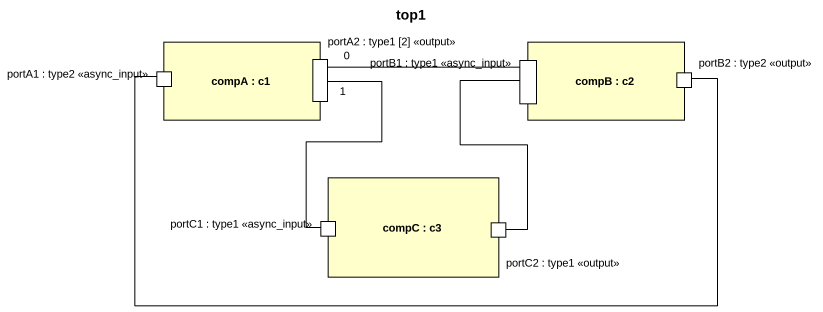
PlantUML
@startuml
title top1
rectangle "compA : c1" as compA {
  port "portA1 : type2 <<async_input>>" as portA1_type2_async_input
  port "portA2 : type1 [2] <<output>>" as portA2_type1_2_output
}
rectangle "compB : c2" as compB {
  port "portB1 : type1 <<async_input>>" as portB1_type1_async_input
  port "portB2 : type2 <<output>>" as portB2_type2_output
}
rectangle "compC : c3" as compC {
  port "portC1 : type1 <<async_input>>" as portC1_type1_async_input
  port "portC2 : type1 <<output>>" as portC2_type1_output
}
portA2_type1_2_output "0" -right- portB1_type1_async_input
portA2_type1_2_output "1" -- portC1_type1_async_input
portB2_type2_output -left- portA1_type2_async_input
portC2_type1_output -up- portB1_type1_async_input
@enduml
